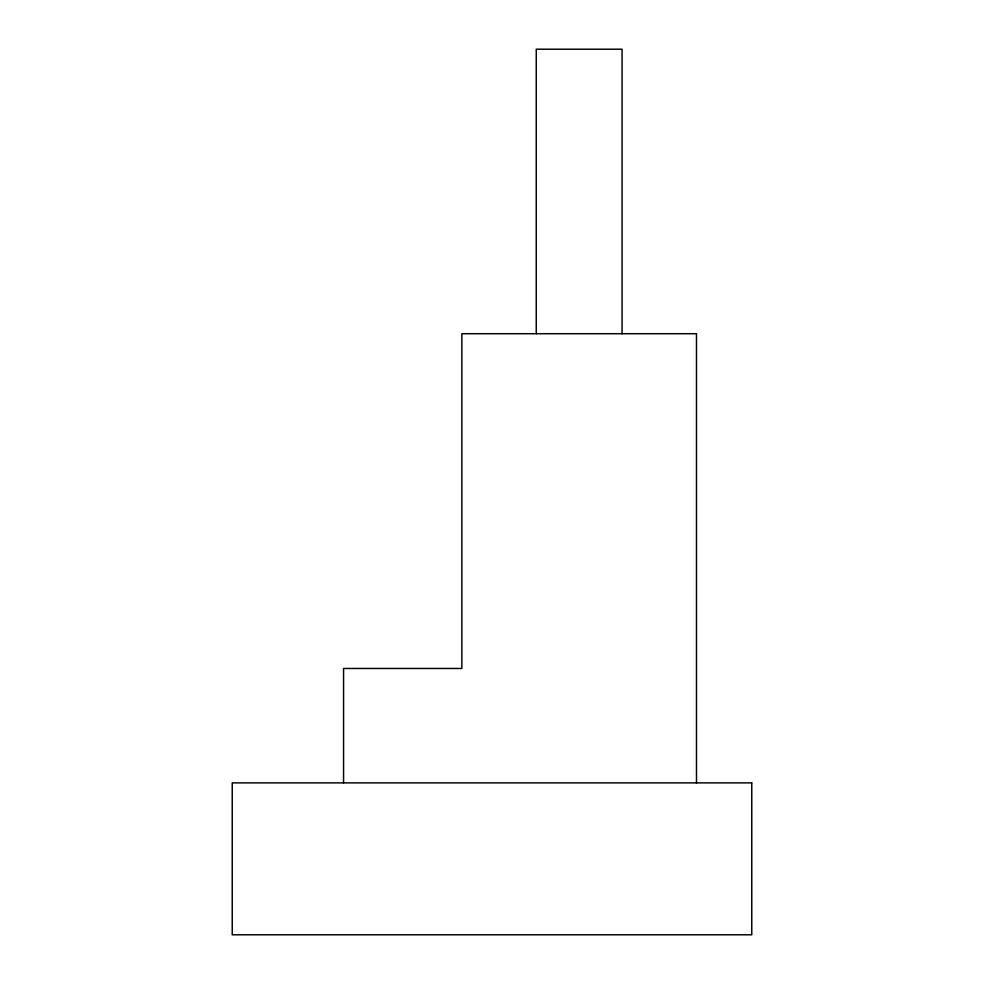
<?xml version="1.0" encoding="UTF-8"?>
<svg xmlns="http://www.w3.org/2000/svg" width="984" height="984" viewBox="0 0 984 984"><rect width="100%" height="100%" fill="white"/><g stroke="black" fill="none" stroke-linecap="round" stroke-linejoin="round"><path stroke-width="1.48" d="M696.487 782.883L696.487 333.711L461.853 333.711L461.853 668.468L343.564 668.468L343.564 782.883M622.072 333.711L622.072 49.2L536.255 49.2L536.255 333.711M751.764 782.883L232.236 782.883L232.236 934.8L751.764 934.8L751.764 782.883"/></g></svg>
